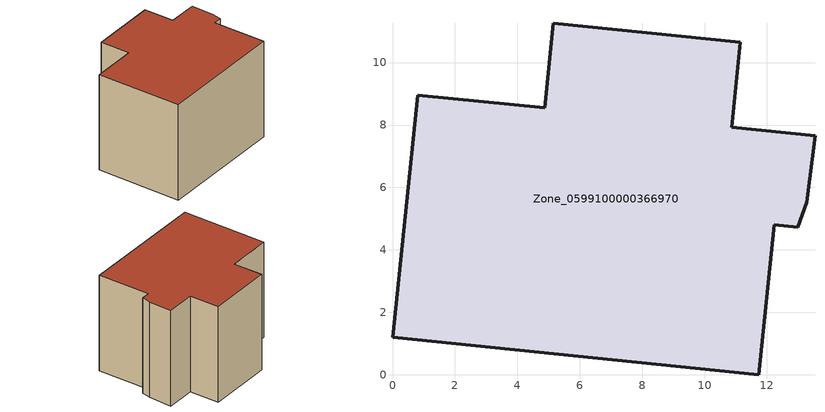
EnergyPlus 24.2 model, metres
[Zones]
Zone_0599100000366970
 floor ground (C_G): 11.74,0 0,1.2 0.8,8.96 4.88,8.55 5.16,11.26 11.14,10.65 10.88,7.93 13.54,7.65 13.27,5.53 12.98,4.72 12.23,4.8 z0
 wall outside (C_F): 0,1.2 11.74,0 12.23,4.8 12.98,4.72 13.27,5.53 13.54,7.65 10.88,7.93 11.14,10.65 5.16,11.26 4.88,8.55 0.8,8.96 0,1.2 z0:9.04
 roof outside (C_R): 10.88,7.93 11.14,10.65 5.16,11.26 4.88,8.55 0.8,8.96 0,1.2 11.74,0 12.23,4.8 12.98,4.72 13.27,5.53 13.54,7.65 z9.04
[BUILDING]
Pand.0599100000366970: North Axis=0; Terrain=City; Loads Convergence Tolerance Value=0.04; Temperature Convergence Tolerance Value=0.4; Solar Distribution=FullExterior; Maximum Number of Warmup Days=25; Minimum Number of Warmup Days=1
[Site:Location]
Rotterdam.The.Hague.AP_ZH_NLD Design_Conditions: Latitude=51.96; Longitude=4.45; Time Zone=1; Elevation=-4.5
[SITE:GROUNDTEMPERATURE:BUILDINGSURFACE]
18, 18, 18, 18, 18, 18, 18, 18, 18, 18, 18, 18
[MATERIAL] Thermal Absorptance=0.9; Solar Absorptance=0.7; Visible Absorptance=0.7
Name | Roughness | Thickness | Conductivity | Density | Specific Heat
G.TC.1992-2005 | MediumSmooth | 0.15 | 0.06 | 540 | 1210
F.TC.1992-2005 | Rough | 0.3 | 0.12 | 1920 | 840
R.TC.1992-2005 | MediumRough | 0.2 | 0.08 | 1500 | 1000
[CONSTRUCTION]
C_G: G.TC.1992-2005
C_F: F.TC.1992-2005
C_R: R.TC.1992-2005
[ZONE]
Zone_0599100000366970: Type=1; Multiplier=1; Ceiling Height=Autocalculate; Volume=Autocalculate; Floor Area=autocalculate; Part of Total Floor Area=Yes
[ZONEINFILTRATION:DESIGNFLOWRATE]
Infil_Zone_0599100000366970: Zone or ZoneList or Space or SpaceList=Zone_0599100000366970; Schedule=AlwaysOn; Design Flow Rate Calculation Method=Flow/Area; Flow Rate per Floor Area=0.0015; Constant Term Coefficient=1; Temperature Term Coefficient=0; Velocity Term Coefficient=0; Velocity Squared Term Coefficient=0
[HVACTEMPLATE:ZONE:IDEALLOADSAIRSYSTEM]
Zone_0599100000366970: Maximum Heating Supply Air Temperature=50; Minimum Cooling Supply Air Temperature=13; Maximum Heating Supply Air Humidity Ratio=0.0156; Minimum Cooling Supply Air Humidity Ratio=0.0077; Heating Limit=NoLimit; Cooling Limit=NoLimit; Dehumidification Control Type=ConstantSensibleHeatRatio; Cooling Sensible Heat Ratio=0.7; Dehumidification Setpoint=60; Humidification Control Type=None; Humidification Setpoint=30; Outdoor Air Method=None; Outdoor Air Flow Rate per Person=0.00944; Outdoor Air Flow Rate per Zone Floor Area=0; Outdoor Air Flow Rate per Zone=0; Demand Controlled Ventilation Type=None; Outdoor Air Economizer Type=NoEconomizer; Heat Recovery Type=None; Sensible Heat Recovery Effectiveness=0.7; Latent Heat Recovery Effectiveness=0.65
[ZONECONTROL:THERMOSTAT]
ThermostatControl_Zone_0599100000366970: Zone or ZoneList=Zone_0599100000366970; Control Type Schedule=DualSetpointControlType; Control 1=Thermostat_Zone_0599100000366970; Temperature Difference Between Cutout And Setpoint=0
[THERMOSTATSETPOINT:DUALSETPOINT]
Thermostat_Zone_0599100000366970: Heating Setpoint Temperature Schedule=HeatingSetpoint_Zone_0599100000366970; Cooling Setpoint Temperature Schedule=CoolingSetpoint_Zone_0599100000366970
[SCHEDULE:COMPACT]
HeatingSetpoint_Zone_0599100000366970: Through: 12/31, For: AllDays, Until: 24:00, 21
CoolingSetpoint_Zone_0599100000366970: Through: 12/31, For: AllDays, Until: 24:00, 24
DualSetpointControlType: Through: 12/31, For: AllDays, Until: 24:00, 4
AlwaysOn: Through: 12/31, For: AllDays, Until: 24:00, 1
